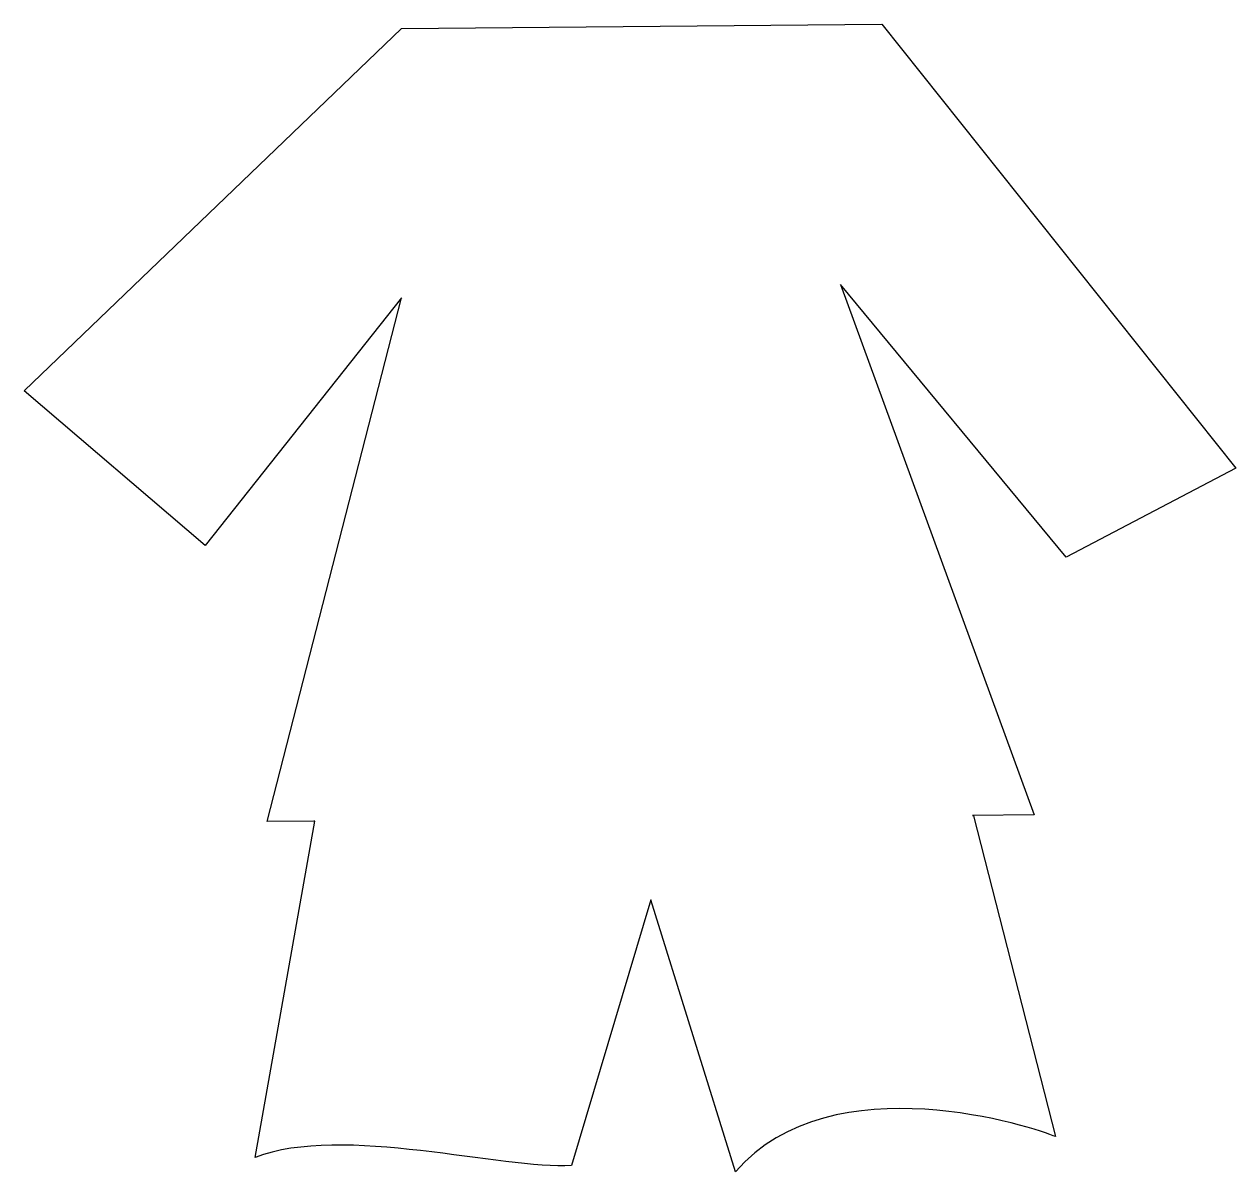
# Model space of a CAD drawing. Header units: centimetres. Extents: x -6 to 6, y -5.7 to 5.7.
import ezdxf

# ---------------------------------------------------------------- set-up
doc = ezdxf.new("R2010")
doc.units = ezdxf.units.CM
doc.header["$MEASUREMENT"] = 0
doc.layers.add('Camada 1', color=7, linetype='Continuous')

msp = doc.modelspace()

# ---------------------------------------------------------------- linework, layer by layer
at = {"layer": 'Camada 1'}
msp.add_open_spline([(3.41459, -2.16773), (3.41459, -2.16773), (4.02861, -2.16244), (4.02861, -2.16244), (4.02861, -2.16244), (4.02861, -2.16244), (2.09795, 3.12457), (2.09795, 3.12457), (2.09795, 3.12457), (2.09795, 3.12457), (4.34712, 0.40812), (4.34712, 0.40812), (4.34712, 0.40812), (4.34712, 0.40812), (6.0367, 1.29395), (6.0367, 1.29395), (6.0367, 1.29395), (6.0367, 1.29395), (2.51051, 5.72098), (2.51051, 5.72098), (2.51051, 5.72098), (2.51051, 5.72098), (-2.27808, 5.67709), (-2.27808, 5.67709), (-2.27808, 5.67709), (-2.27808, 5.67709), (-6.03669, 2.06534), (-6.03669, 2.06534), (-6.03669, 2.06534), (-6.03669, 2.06534), (-4.23448, 0.52345), (-4.23448, 0.52345), (-4.23448, 0.52345), (-4.23448, 0.52345), (-2.27807, 2.99265), (-2.27807, 2.99265), (-2.27807, 2.99265), (-2.27807, 2.99265), (-3.61679, -2.22845), (-3.61679, -2.22845), (-3.61679, -2.22845), (-3.61679, -2.22845), (-3.14991, -2.22443), (-3.14991, -2.22443), (-3.14991, -2.22443), (-3.14991, -2.22443), (-3.14213, -2.22586), (-3.14213, -2.22586), (-3.14213, -2.22586), (-3.14213, -2.22586), (-3.73553, -5.57845), (-3.73553, -5.57845), (-3.73553, -5.57845), (-2.8678, -5.24076), (-1.25956, -5.7063), (-0.58238, -5.6574), (-0.58238, -5.6574), (-0.58238, -5.6574), (0.20645, -3.00934), (0.20645, -3.00934), (0.20645, -3.00934), (0.20645, -3.00934), (1.05177, -5.72095), (1.05177, -5.72095), (1.05177, -5.72095), (2.01432, -4.60846), (4.05217, -5.28791), (4.24167, -5.3703), (4.24167, -5.3703), (4.24167, -5.3703), (3.42162, -2.17157), (3.42162, -2.17157), (3.42162, -2.17157), (3.42162, -2.17157), (3.41459, -2.16773), (3.41459, -2.16773)], degree=3, knots=[0, 0, 0, 0, 0.05, 0.05, 0.05, 0.05, 0.1, 0.1, 0.1, 0.1, 0.15, 0.15, 0.15, 0.15, 0.2, 0.2, 0.2, 0.2, 0.25, 0.25, 0.25, 0.25, 0.3, 0.3, 0.3, 0.3, 0.35, 0.35, 0.35, 0.35, 0.4, 0.4, 0.4, 0.4, 0.45, 0.45, 0.45, 0.45, 0.5, 0.5, 0.5, 0.5, 0.55, 0.55, 0.55, 0.55, 0.6, 0.6, 0.6, 0.6, 0.65, 0.65, 0.65, 0.65, 0.7, 0.7, 0.7, 0.7, 0.75, 0.75, 0.75, 0.75, 0.8, 0.8, 0.8, 0.8, 0.85, 0.85, 0.85, 0.85, 0.9, 0.9, 0.9, 0.9, 1, 1, 1, 1], dxfattribs=at)

doc.saveas('drawing.dxf')
